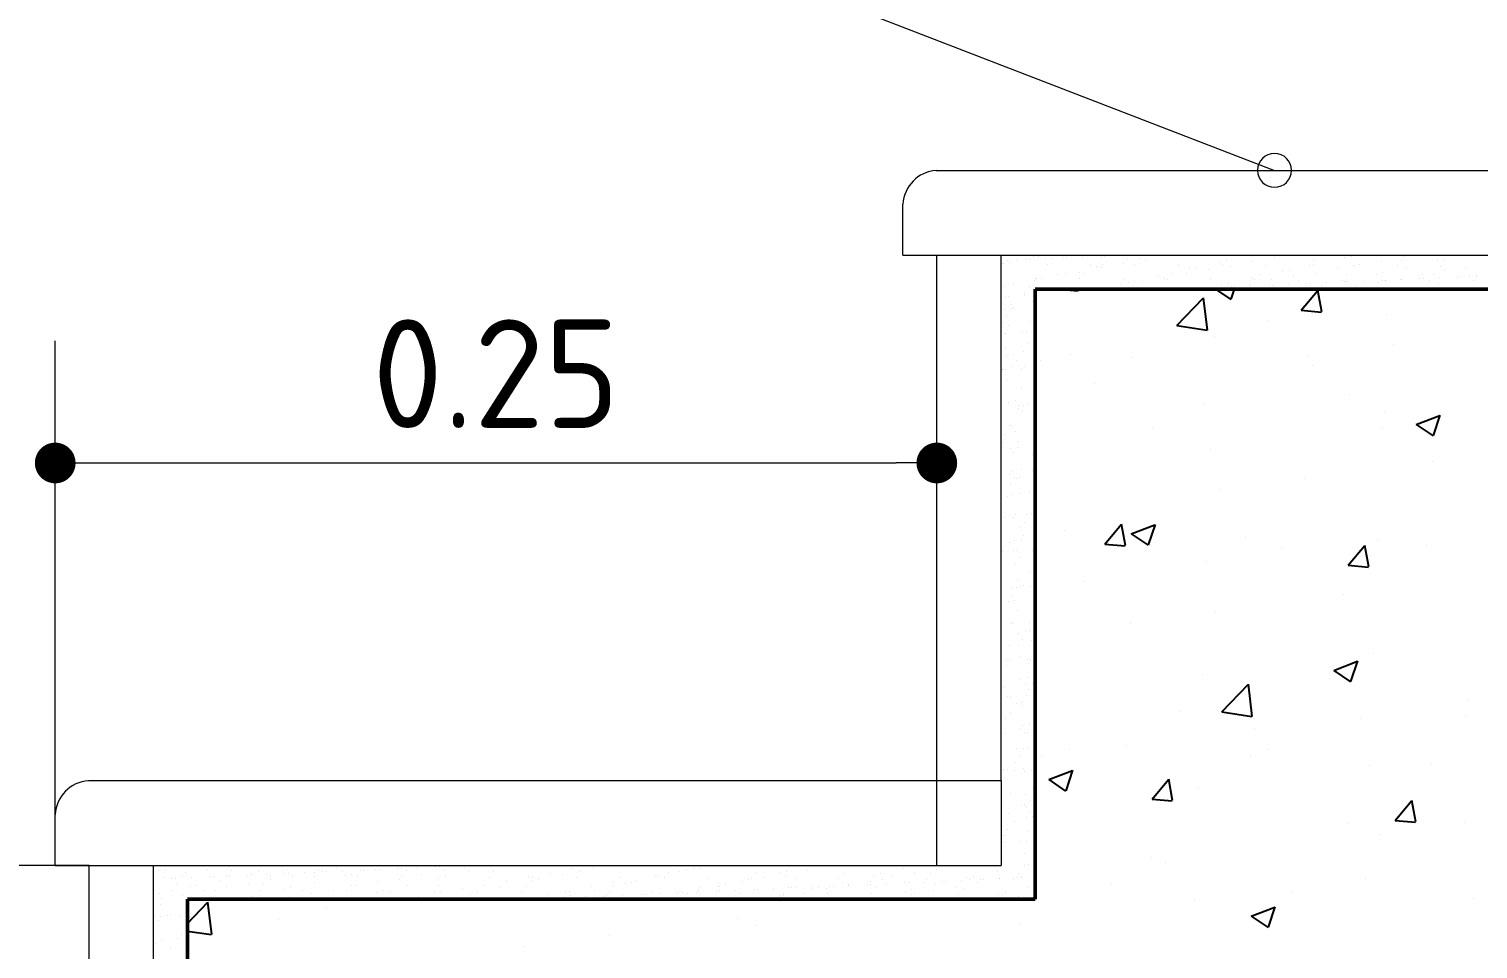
# Model space of a CAD drawing. Extents: x 233 to 569, y -241 to -74.
# Drawn here: x 542.768 to 544.905, y -164.076 to -162.719 of the extents above; entities that cross this region are included whole.
import ezdxf

# ---------------------------------------------------------------- set-up
doc = ezdxf.new("R2010")
doc.units = 0
doc.header["$MEASUREMENT"] = 0
doc.layers.get('0').update_dxf_attribs({"linetype": 'CONTINUOUS', "lineweight": 50})
doc.layers.add('AUXILIAR', color=8, linetype='CONTINUOUS', lineweight=9)
doc.layers.add('LINEAS', color=2, linetype='CONTINUOUS', lineweight=20)
doc.layers.add('HATCH1', color=74, linetype='CONTINUOUS')
doc.styles.add('ARIAL', font='')
doc.styles.get('ARIAL').set_extended_font_data('DIN')

# ---------------------------------------------------------------- blocks, each defined once
blk = doc.blocks.new('_DOT')
at = {"color": 0, "linetype": 'ByBlock'}
blk.add_line((-0.5, 0), (-1, 0), dxfattribs=at)
at = {"color": 0, "linetype": 'ByBlock', "const_width": 0.5}
blk.add_lwpolyline([(-0.25, 0, 1), (0.25, 0, 1)], format="xyb", close=True, dxfattribs=at)

msp = doc.modelspace()

# ---------------------------------------------------------------- linework, layer by layer
for p, q in [((544.2515, -163.1028), (545.5015, -163.1028)), ((544.2515, -164.0028), (544.2515, -163.1028)), ((543.0015, -164.0028), (544.2515, -164.0028)), ((543.0015, -164.9028), (543.0015, -164.0028))]:
    msp.add_line(p, q)
at = {"layer": 'AUXILIAR'}
for p, q in [((543.518, -162.5084), (544.6045, -162.9278)), ((544.1065, -163.8278), (544.1065, -163.0528)), ((544.2015, -163.8278), (544.2015, -163.0528)), ((542.8565, -164.7278), (542.8565, -163.9528)), ((542.9515, -164.7278), (542.9515, -163.9528))]:
    msp.add_line(p, q, dxfattribs=at)
at = {"layer": 'AUXILIAR', "linetype": 'Continuous'}
for p, q in [((544.3776, -163.0532), (544.3776, -163.0532)), ((544.4466, -163.0535), (544.4466, -163.0535)), ((544.5701, -163.0531), (544.5701, -163.0531)), ((544.6363, -163.0532), (544.6363, -163.0532)), ((544.204, -163.0655), (544.204, -163.0655)), ((544.2048, -163.0658), (544.2048, -163.0658)), ((544.2109, -163.0605), (544.2109, -163.0605)), ((544.2138, -163.0633), (544.2138, -163.0633)), ((544.2244, -163.0611), (544.2244, -163.0611)), ((544.2379, -163.0593), (544.2379, -163.0593)), ((544.2429, -163.0591), (544.2429, -163.0591)), ((544.2489, -163.0555), (544.2489, -163.0555)), ((544.2567, -163.0553), (544.2567, -163.0553)), ((544.2665, -163.0581), (544.2665, -163.0581)), ((544.2694, -163.0659), (544.2694, -163.0659)), ((544.2758, -163.0575), (544.2758, -163.0575)), ((544.2935, -163.0569), (544.2935, -163.0569)), ((544.2984, -163.0567), (544.2984, -163.0567)), ((544.322, -163.0557), (544.322, -163.0557)), ((544.3338, -163.0664), (544.3338, -163.0664)), ((544.3416, -163.0693), (544.3416, -163.0693)), ((544.349, -163.0545), (544.349, -163.0545)), ((544.3496, -163.0705), (544.3496, -163.0705)), ((544.3514, -163.0672), (544.3514, -163.0672)), ((544.354, -163.0543), (544.354, -163.0543)), ((544.382, -163.0646), (544.382, -163.0646)), ((544.3865, -163.0594), (544.3865, -163.0594)), ((544.3984, -163.0665), (544.3984, -163.0665)), ((544.4048, -163.0582), (544.4048, -163.0582)), ((544.4141, -163.0608), (544.4141, -163.0608)), ((544.4627, -163.067), (544.4627, -163.067)), ((544.4793, -163.0732), (544.4793, -163.0732)), ((544.489, -163.071), (544.489, -163.071)), ((544.5072, -163.074), (544.5072, -163.074)), ((544.5242, -163.0633), (544.5242, -163.0633)), ((544.5273, -163.0672), (544.5273, -163.0672)), ((544.5337, -163.0588), (544.5337, -163.0588)), ((544.5393, -163.0702), (544.5393, -163.0702)), ((544.5719, -163.0628), (544.5719, -163.0628)), ((544.5916, -163.0677), (544.5916, -163.0677)), ((544.6042, -163.057), (544.6042, -163.057)), ((544.6562, -163.0678), (544.6562, -163.0678)), ((544.6618, -163.0671), (544.6618, -163.0671)), ((544.6626, -163.0595), (544.6626, -163.0595)), ((544.6971, -163.0722), (544.6971, -163.0722)), ((544.7077, -163.0569), (544.7077, -163.0569)), ((544.7175, -163.0548), (544.7175, -163.0548)), ((544.7206, -163.0683), (544.7206, -163.0683)), ((544.7294, -163.0663), (544.7294, -163.0663)), ((544.7616, -163.0626), (544.7616, -163.0626)), ((544.7852, -163.0684), (544.7852, -163.0684)), ((544.7916, -163.0601), (544.7916, -163.0601)), ((544.7941, -163.0552), (544.7941, -163.0552)), ((544.7994, -163.071), (544.7994, -163.071)), ((544.8453, -163.0608), (544.8453, -163.0608)), ((544.8495, -163.069), (544.8495, -163.069)), ((544.8551, -163.0586), (544.8551, -163.0586)), ((544.8868, -163.0719), (544.8868, -163.0719)), ((544.2199, -163.0948), (544.2199, -163.0948)), ((544.2508, -163.0895), (544.2508, -163.0895)), ((544.2525, -163.0875), (544.2525, -163.0875)), ((544.2528, -163.0876), (544.2528, -163.0876)), ((544.2606, -163.0873), (544.2606, -163.0873)), ((544.2849, -163.0816), (544.2849, -163.0816)), ((544.2957, -163.0795), (544.2957, -163.0795)), ((544.317, -163.0778), (544.317, -163.0778)), ((544.3174, -163.0877), (544.3174, -163.0877)), ((544.3238, -163.0794), (544.3238, -163.0794)), ((544.3817, -163.0883), (544.3817, -163.0883)), ((544.3885, -163.0933), (544.3885, -163.0933)), ((544.3982, -163.0912), (544.3982, -163.0912)), ((544.4101, -163.091), (544.4101, -163.091)), ((544.4334, -163.0834), (544.4334, -163.0834)), ((544.4422, -163.0872), (544.4422, -163.0872)), ((544.4463, -163.0884), (544.4463, -163.0884)), ((544.4527, -163.08), (544.4527, -163.08)), ((544.4748, -163.0798), (544.4748, -163.0798)), ((544.5106, -163.0889), (544.5106, -163.0889)), ((544.5359, -163.095), (544.5359, -163.095)), ((544.571, -163.0872), (544.571, -163.0872)), ((544.5752, -163.089), (544.5752, -163.089)), ((544.5816, -163.0807), (544.5816, -163.0807)), ((544.6, -163.0892), (544.6, -163.0892)), ((544.6169, -163.0771), (544.6169, -163.0771)), ((544.6252, -163.096), (544.6252, -163.096)), ((544.6267, -163.0749), (544.6267, -163.0749)), ((544.6324, -163.0833), (544.6324, -163.0833)), ((544.6396, -163.0895), (544.6396, -163.0895)), ((544.6522, -163.0949), (544.6522, -163.0949)), ((544.6572, -163.0947), (544.6572, -163.0947)), ((544.6645, -163.0796), (544.6645, -163.0796)), ((544.6808, -163.0936), (544.6808, -163.0936)), ((544.7042, -163.0897), (544.7042, -163.0897)), ((544.7077, -163.0924), (544.7077, -163.0924)), ((544.7086, -163.0911), (544.7086, -163.0911)), ((544.7106, -163.0813), (544.7106, -163.0813)), ((544.7127, -163.0922), (544.7127, -163.0922)), ((544.7363, -163.0912), (544.7363, -163.0912)), ((544.7545, -163.0809), (544.7545, -163.0809)), ((544.7576, -163.0927), (544.7576, -163.0927)), ((544.7633, -163.09), (544.7633, -163.09)), ((544.7643, -163.0788), (544.7643, -163.0788)), ((544.7683, -163.0898), (544.7683, -163.0898)), ((544.7685, -163.0902), (544.7685, -163.0902)), ((544.7897, -163.0889), (544.7897, -163.0889)), ((544.7918, -163.0888), (544.7918, -163.0888)), ((544.8188, -163.0876), (544.8188, -163.0876)), ((544.8223, -163.0816), (544.8223, -163.0816)), ((544.8238, -163.0874), (544.8238, -163.0874)), ((544.8331, -163.0903), (544.8331, -163.0903)), ((544.8395, -163.082), (544.8395, -163.082)), ((544.8463, -163.095), (544.8463, -163.095)), ((544.8474, -163.0863), (544.8474, -163.0863)), ((544.8547, -163.0757), (544.8547, -163.0757)), ((544.8744, -163.0852), (544.8744, -163.0852)), ((544.8794, -163.085), (544.8794, -163.085)), ((544.8922, -163.0848), (544.8922, -163.0848)), ((544.8974, -163.0908), (544.8974, -163.0908)), ((544.9019, -163.0826), (544.9019, -163.0826)), ((544.9029, -163.0839), (544.9029, -163.0839)), ((544.205, -163.0996), (544.205, -163.0996)), ((544.2078, -163.1143), (544.2078, -163.1143)), ((544.2128, -163.1141), (544.2128, -163.1141)), ((544.2364, -163.109), (544.2364, -163.109)), ((544.2364, -163.113), (544.2364, -163.113)), ((544.2428, -163.1006), (544.2428, -163.1006)), ((544.3717, -163.1013), (544.3717, -163.1013)), ((544.3777, -163.0968), (544.3777, -163.0968)), ((544.4855, -163.1021), (544.4855, -163.1021)), ((544.4905, -163.1019), (544.4905, -163.1019)), ((544.5006, -163.1019), (544.5006, -163.1019)), ((544.5141, -163.1009), (544.5141, -163.1009)), ((544.5261, -163.0972), (544.5261, -163.0972)), ((544.5353, -163.1003), (544.5353, -163.1003)), ((544.5411, -163.0997), (544.5411, -163.0997)), ((544.5461, -163.0995), (544.5461, -163.0995)), ((544.5674, -163.0966), (544.5674, -163.0966)), ((544.5697, -163.0985), (544.5697, -163.0985)), ((544.5966, -163.0973), (544.5966, -163.0973)), ((544.6016, -163.0971), (544.6016, -163.0971)), ((544.6296, -163.1026), (544.6296, -163.1026)), ((544.6637, -163.1011), (544.6637, -163.1011)), ((544.6735, -163.0989), (544.6735, -163.0989)), ((544.7252, -163.0986), (544.7252, -163.0986)), ((544.8111, -163.1028), (544.8111, -163.1028)), ((544.8828, -163.1021), (544.8828, -163.1021)), ((544.2069, -163.1336), (544.2069, -163.1336)), ((544.216, -163.125), (544.216, -163.125)), ((544.2166, -163.1314), (544.2166, -163.1314)), ((544.2197, -163.1307), (544.2197, -163.1307)), ((544.2481, -163.1212), (544.2481, -163.1212)), ((544.2033, -163.152), (544.2033, -163.152)), ((544.2097, -163.1437), (544.2097, -163.1437)), ((544.2117, -163.1572), (544.2117, -163.1572)), ((544.2441, -163.1513), (544.2441, -163.1513)), ((544.2063, -163.168), (544.2063, -163.168)), ((544.2078, -163.1678), (544.2078, -163.1678)), ((544.2332, -163.1668), (544.2332, -163.1668)), ((544.2382, -163.1666), (544.2382, -163.1666)), ((544.2513, -163.1739), (544.2513, -163.1739)), ((544.2073, -163.1909), (544.2073, -163.1909)), ((544.2098, -163.2017), (544.2098, -163.2017)), ((544.2195, -163.1995), (544.2195, -163.1995)), ((544.2346, -163.1956), (544.2346, -163.1956)), ((544.2399, -163.1835), (544.2399, -163.1835)), ((544.2031, -163.2217), (544.2031, -163.2217)), ((544.2033, -163.221), (544.2033, -163.221)), ((544.2081, -163.2215), (544.2081, -163.2215)), ((544.2182, -163.217), (544.2182, -163.217)), ((544.2246, -163.2086), (544.2246, -163.2086)), ((544.2317, -163.2205), (544.2317, -163.2205)), ((544.2354, -163.2173), (544.2354, -163.2173)), ((544.2015, -163.2387), (544.2015, -163.2387)), ((544.2107, -163.2359), (544.2107, -163.2359)), ((544.2315, -163.2474), (544.2315, -163.2474)), ((544.2495, -163.2606), (544.2495, -163.2606)), ((544.2016, -163.2754), (544.2016, -163.2754)), ((544.2126, -163.2698), (544.2126, -163.2698)), ((544.2224, -163.2677), (544.2224, -163.2677)), ((544.2272, -163.2796), (544.2272, -163.2796)), ((544.2286, -163.2742), (544.2286, -163.2742)), ((544.2331, -163.2819), (544.2331, -163.2819)), ((544.2336, -163.274), (544.2336, -163.274)), ((544.2395, -163.2736), (544.2395, -163.2736)), ((544.2136, -163.304), (544.2136, -163.304)), ((544.2164, -163.3037), (544.2164, -163.3037)), ((544.2035, -163.3289), (544.2035, -163.3289)), ((544.2064, -163.3167), (544.2064, -163.3167)), ((544.2228, -163.3133), (544.2228, -163.3133)), ((544.2271, -163.3279), (544.2271, -163.3279)), ((544.2155, -163.3379), (544.2155, -163.3379)), ((544.2188, -163.3435), (544.2188, -163.3435)), ((544.2253, -163.3358), (544.2253, -163.3358)), ((544.248, -163.3469), (544.248, -163.3469)), ((544.2509, -163.3397), (544.2509, -163.3397)), ((544.2165, -163.3721), (544.2165, -163.3721)), ((544.2313, -163.3686), (544.2313, -163.3686)), ((544.2469, -163.3698), (544.2469, -163.3698)), ((544.2146, -163.3757), (544.2146, -163.3757)), ((544.2149, -163.3899), (544.2149, -163.3899)), ((544.2213, -163.3816), (544.2213, -163.3816)), ((544.2239, -163.3816), (544.2239, -163.3816)), ((544.2289, -163.3814), (544.2289, -163.3814)), ((544.2101, -163.4094), (544.2101, -163.4094)), ((544.2184, -163.406), (544.2184, -163.406)), ((544.2281, -163.4039), (544.2281, -163.4039)), ((544.2427, -163.402), (544.2427, -163.402)), ((544.2224, -163.4353), (544.2224, -163.4353)), ((544.2383, -163.4358), (544.2383, -163.4358)), ((544.2462, -163.4335), (544.2462, -163.4335)), ((544.2494, -163.4341), (544.2494, -163.4341)), ((544.2062, -163.4395), (544.2062, -163.4395)), ((544.2193, -163.4402), (544.2193, -163.4402)), ((544.2298, -163.4549), (544.2298, -163.4549)), ((544.2362, -163.4465), (544.2362, -163.4465)), ((544.2019, -163.4718), (544.2019, -163.4718)), ((544.2131, -163.4766), (544.2131, -163.4766)), ((544.2213, -163.4742), (544.2213, -163.4742)), ((544.231, -163.472), (544.231, -163.472)), ((544.2343, -163.4659), (544.2343, -163.4659)), ((544.2031, -163.4896), (544.2031, -163.4896)), ((544.2193, -163.489), (544.2193, -163.489)), ((544.2243, -163.4888), (544.2243, -163.4888)), ((544.2301, -163.4981), (544.2301, -163.4981)), ((544.2479, -163.4878), (544.2479, -163.4878)), ((544.2222, -163.5083), (544.2222, -163.5083)), ((544.2447, -163.5198), (544.2447, -163.5198)), ((544.2511, -163.5115), (544.2511, -163.5115)), ((544.2178, -163.5427), (544.2178, -163.5427)), ((544.2241, -163.5423), (544.2241, -163.5423)), ((544.2256, -163.5318), (544.2256, -163.5318)), ((544.228, -163.5415), (544.228, -163.5415)), ((544.2339, -163.5401), (544.2339, -163.5401)), ((544.2447, -163.5415), (544.2447, -163.5415)), ((544.2497, -163.5413), (544.2497, -163.5413)), ((544.2116, -163.5629), (544.2116, -163.5629)), ((544.218, -163.5546), (544.218, -163.5546)), ((544.2216, -163.562), (544.2216, -163.562)), ((544.2251, -163.5764), (544.2251, -163.5764)), ((544.2146, -163.5965), (544.2146, -163.5965)), ((544.2174, -163.5942), (544.2174, -163.5942)), ((544.2196, -163.5963), (544.2196, -163.5963)), ((544.2368, -163.6082), (544.2368, -163.6082)), ((544.2429, -163.6065), (544.2429, -163.6065)), ((544.2432, -163.5952), (544.2432, -163.5952)), ((544.2498, -163.5883), (544.2498, -163.5883)), ((544.213, -163.6279), (544.213, -163.6279)), ((544.2265, -163.6278), (544.2265, -163.6278)), ((544.227, -163.6104), (544.227, -163.6104)), ((544.2329, -163.6195), (544.2329, -163.6195)), ((544.2455, -163.6205), (544.2455, -163.6205)), ((544.2098, -163.6496), (544.2098, -163.6496)), ((544.2131, -163.6502), (544.2131, -163.6502)), ((544.2279, -163.6445), (544.2279, -163.6445)), ((544.2401, -163.649), (544.2401, -163.649)), ((544.2451, -163.6488), (544.2451, -163.6488)), ((544.209, -163.658), (544.209, -163.658)), ((544.2411, -163.6543), (544.2411, -163.6543)), ((544.2048, -163.6903), (544.2048, -163.6903)), ((544.2299, -163.6785), (544.2299, -163.6785)), ((544.2371, -163.6844), (544.2371, -163.6844)), ((544.2396, -163.6763), (544.2396, -163.6763)), ((544.2414, -163.6928), (544.2414, -163.6928)), ((544.2478, -163.6844), (544.2478, -163.6844)), ((544.21, -163.7039), (544.21, -163.7039)), ((544.215, -163.7037), (544.215, -163.7037)), ((544.2247, -163.7145), (544.2247, -163.7145)), ((544.2308, -163.7127), (544.2308, -163.7127)), ((544.2385, -163.7027), (544.2385, -163.7027)), ((544.2083, -163.7358), (544.2083, -163.7358)), ((544.2147, -163.7275), (544.2147, -163.7275)), ((544.2329, -163.7166), (544.2329, -163.7166)), ((544.2084, -163.7576), (544.2084, -163.7576)), ((544.2285, -163.7503), (544.2285, -163.7503)), ((544.2327, -163.7466), (544.2327, -163.7466)), ((544.2354, -163.7564), (544.2354, -163.7564)), ((544.2404, -163.7562), (544.2404, -163.7562)), ((544.2425, -163.7444), (544.2425, -163.7444)), ((544.2396, -163.7794), (544.2396, -163.7794)), ((544.2232, -163.8008), (544.2232, -163.8008)), ((544.2245, -163.7805), (544.2245, -163.7805)), ((544.2296, -163.7925), (544.2296, -163.7925)), ((544.2337, -163.7808), (544.2337, -163.7808)), ((544.2053, -163.8113), (544.2053, -163.8113)), ((544.2065, -163.8225), (544.2065, -163.8225)), ((544.2103, -163.8111), (544.2103, -163.8111)), ((544.2203, -163.8127), (544.2203, -163.8127)), ((544.2339, -163.8101), (544.2339, -163.8101)), ((544.2356, -163.8147), (544.2356, -163.8147)), ((544.2454, -163.8126), (544.2454, -163.8126)), ((544.2484, -163.839), (544.2484, -163.839)), ((544.2038, -163.865), (544.2038, -163.865)), ((544.2158, -163.8464), (544.2158, -163.8464)), ((544.2308, -163.8638), (544.2308, -163.8638)), ((544.2358, -163.8636), (544.2358, -163.8636)), ((544.2366, -163.8489), (544.2366, -163.8489)), ((544.2445, -163.8574), (544.2445, -163.8574)), ((544.2118, -163.8765), (544.2118, -163.8765)), ((544.2381, -163.8657), (544.2381, -163.8657)), ((544.2385, -163.8828), (544.2385, -163.8828)), ((544.244, -163.8728), (544.244, -163.8728)), ((544.2483, -163.8807), (544.2483, -163.8807)), ((544.2114, -163.9005), (544.2114, -163.9005)), ((544.2214, -163.8875), (544.2214, -163.8875)), ((544.24, -163.9029), (544.24, -163.9029)), ((544.2043, -163.9248), (544.2043, -163.9248)), ((544.2051, -163.9088), (544.2051, -163.9088)), ((544.2057, -163.9185), (544.2057, -163.9185)), ((544.2076, -163.9088), (544.2076, -163.9088)), ((544.2292, -163.9175), (544.2292, -163.9175)), ((544.2394, -163.917), (544.2394, -163.917)), ((544.2032, -163.9425), (544.2032, -163.9425)), ((544.2357, -163.9351), (544.2357, -163.9351)), ((544.2414, -163.9509), (544.2414, -163.9509)), ((544.2511, -163.9488), (544.2511, -163.9488)), ((542.9587, -163.9603), (542.9587, -163.9603)), ((542.9666, -163.9713), (542.9666, -163.9713)), ((542.9685, -163.9581), (542.9685, -163.9581)), ((542.9786, -163.9721), (542.9786, -163.9721)), ((542.9836, -163.9719), (542.9836, -163.9719)), ((542.9949, -163.9678), (542.9949, -163.9678)), ((542.9991, -163.9639), (542.9991, -163.9639)), ((543.0072, -163.9709), (543.0072, -163.9709)), ((543.0315, -163.9581), (543.0315, -163.9581)), ((543.0342, -163.9697), (543.0342, -163.9697)), ((543.0392, -163.9695), (543.0392, -163.9695)), ((543.0595, -163.968), (543.0595, -163.968)), ((543.0628, -163.9684), (543.0628, -163.9684)), ((543.0636, -163.9543), (543.0636, -163.9543)), ((543.0659, -163.9596), (543.0659, -163.9596)), ((543.0897, -163.9673), (543.0897, -163.9673)), ((543.0947, -163.967), (543.0947, -163.967)), ((543.0964, -163.9642), (543.0964, -163.9642)), ((543.1061, -163.962), (543.1061, -163.962)), ((543.1183, -163.966), (543.1183, -163.966)), ((543.1239, -163.9685), (543.1239, -163.9685)), ((543.1413, -163.9542), (543.1413, -163.9542)), ((543.1453, -163.9648), (543.1453, -163.9648)), ((543.1503, -163.9646), (543.1503, -163.9646)), ((543.1567, -163.9674), (543.1567, -163.9674)), ((543.1738, -163.9636), (543.1738, -163.9636)), ((543.1885, -163.9686), (543.1885, -163.9686)), ((543.1888, -163.9636), (543.1888, -163.9636)), ((543.1949, -163.9603), (543.1949, -163.9603)), ((543.2008, -163.9624), (543.2008, -163.9624)), ((543.2058, -163.9622), (543.2058, -163.9622)), ((543.2214, -163.9563), (543.2214, -163.9563)), ((543.2294, -163.9612), (543.2294, -163.9612)), ((543.234, -163.968), (543.234, -163.968)), ((543.2438, -163.9659), (543.2438, -163.9659)), ((543.2528, -163.9691), (543.2528, -163.9691)), ((543.2564, -163.96), (543.2564, -163.96)), ((543.2614, -163.9598), (543.2614, -163.9598)), ((543.2789, -163.9581), (543.2789, -163.9581)), ((543.2849, -163.9587), (543.2849, -163.9587)), ((543.3119, -163.9576), (543.3119, -163.9576)), ((543.3169, -163.9573), (543.3169, -163.9573)), ((543.3174, -163.9693), (543.3174, -163.9693)), ((543.3238, -163.9609), (543.3238, -163.9609)), ((543.3405, -163.9563), (543.3405, -163.9563)), ((543.3466, -163.9656), (543.3466, -163.9656)), ((543.3675, -163.9551), (543.3675, -163.9551)), ((543.3716, -163.9719), (543.3716, -163.9719)), ((543.3725, -163.9549), (543.3725, -163.9549)), ((543.379, -163.9598), (543.379, -163.9598)), ((543.3814, -163.9697), (543.3814, -163.9697)), ((543.3817, -163.9698), (543.3817, -163.9698)), ((543.396, -163.9539), (543.396, -163.9539)), ((543.4111, -163.956), (543.4111, -163.956)), ((543.4165, -163.9619), (543.4165, -163.9619)), ((543.4463, -163.9699), (543.4463, -163.9699)), ((543.4527, -163.9616), (543.4527, -163.9616)), ((543.5042, -163.9691), (543.5042, -163.9691)), ((543.5107, -163.9704), (543.5107, -163.9704)), ((543.5363, -163.9654), (543.5363, -163.9654)), ((543.5542, -163.9658), (543.5542, -163.9658)), ((543.5689, -163.958), (543.5689, -163.958)), ((543.5753, -163.9705), (543.5753, -163.9705)), ((543.5817, -163.9622), (543.5817, -163.9622)), ((543.6001, -163.9556), (543.6001, -163.9556)), ((543.6098, -163.9535), (543.6098, -163.9535)), ((543.6396, -163.9711), (543.6396, -163.9711)), ((543.6918, -163.9697), (543.6918, -163.9697)), ((543.6941, -163.9674), (543.6941, -163.9674)), ((543.7042, -163.9712), (543.7042, -163.9712)), ((543.7106, -163.9628), (543.7106, -163.9628)), ((543.7265, -163.9615), (543.7265, -163.9615)), ((543.7377, -163.9595), (543.7377, -163.9595)), ((543.7474, -163.9573), (543.7474, -163.9573)), ((543.7586, -163.9577), (543.7586, -163.9577)), ((543.7685, -163.9717), (543.7685, -163.9717)), ((543.8331, -163.9718), (543.8331, -163.9718)), ((543.8395, -163.9635), (543.8395, -163.9635)), ((543.8517, -163.9709), (543.8517, -163.9709)), ((543.8753, -163.9633), (543.8753, -163.9633)), ((543.8838, -163.9671), (543.8838, -163.9671)), ((543.8851, -163.9612), (543.8851, -163.9612)), ((543.9164, -163.9597), (543.9164, -163.9597)), ((543.9202, -163.9534), (543.9202, -163.9534)), ((543.9488, -163.9539), (543.9488, -163.9539)), ((543.9685, -163.9641), (543.9685, -163.9641)), ((544.0129, -163.9672), (544.0129, -163.9672)), ((544.0227, -163.965), (544.0227, -163.965)), ((544.0416, -163.9691), (544.0416, -163.9691)), ((544.0579, -163.9573), (544.0579, -163.9573)), ((544.074, -163.9632), (544.074, -163.9632)), ((544.0974, -163.9648), (544.0974, -163.9648)), ((544.1061, -163.9595), (544.1061, -163.9595)), ((544.1506, -163.9711), (544.1506, -163.9711)), ((544.1603, -163.9689), (544.1603, -163.9689)), ((544.1955, -163.9611), (544.1955, -163.9611)), ((544.2261, -163.9712), (544.2261, -163.9712)), ((544.2263, -163.9654), (544.2263, -163.9654)), ((544.2311, -163.971), (544.2311, -163.971)), ((544.2313, -163.9688), (544.2313, -163.9688)), ((544.2363, -163.9524), (544.2363, -163.9524)), ((542.9517, -163.9733), (542.9517, -163.9733)), ((542.9785, -163.9892), (542.9785, -163.9892)), ((542.9849, -163.9809), (542.9849, -163.9809)), ((543.0056, -163.9843), (543.0056, -163.9843)), ((543.0153, -163.9821), (543.0153, -163.9821)), ((543.0273, -163.9903), (543.0273, -163.9903)), ((543.0429, -163.9897), (543.0429, -163.9897)), ((543.0505, -163.9743), (543.0505, -163.9743)), ((543.0597, -163.9844), (543.0597, -163.9844)), ((543.0918, -163.9806), (543.0918, -163.9806)), ((543.1075, -163.9898), (543.1075, -163.9898)), ((543.1139, -163.9815), (543.1139, -163.9815)), ((543.1244, -163.9733), (543.1244, -163.9733)), ((543.1432, -163.9882), (543.1432, -163.9882)), ((543.153, -163.986), (543.153, -163.986)), ((543.1718, -163.9903), (543.1718, -163.9903)), ((543.1881, -163.9782), (543.1881, -163.9782)), ((543.217, -163.99), (543.217, -163.99)), ((543.2364, -163.9905), (543.2364, -163.9905)), ((543.2428, -163.9821), (543.2428, -163.9821)), ((543.2496, -163.9826), (543.2496, -163.9826)), ((543.2808, -163.992), (543.2808, -163.992)), ((543.2819, -163.9768), (543.2819, -163.9768)), ((543.2906, -163.9899), (543.2906, -163.9899)), ((543.3007, -163.991), (543.3007, -163.991)), ((543.3141, -163.973), (543.3141, -163.973)), ((543.3257, -163.9821), (543.3257, -163.9821)), ((543.3653, -163.9911), (543.3653, -163.9911)), ((543.3717, -163.9828), (543.3717, -163.9828)), ((543.3748, -163.992), (543.3748, -163.992)), ((543.4072, -163.9861), (543.4072, -163.9861)), ((543.4297, -163.9916), (543.4297, -163.9916)), ((543.4393, -163.9824), (543.4393, -163.9824)), ((543.4634, -163.9859), (543.4634, -163.9859)), ((543.4718, -163.975), (543.4718, -163.975)), ((543.4943, -163.9918), (543.4943, -163.9918)), ((543.5007, -163.9834), (543.5007, -163.9834)), ((543.5093, -163.9757), (543.5093, -163.9757)), ((543.519, -163.9736), (543.519, -163.9736)), ((543.5586, -163.9923), (543.5586, -163.9923)), ((543.5645, -163.9917), (543.5645, -163.9917)), ((543.597, -163.9844), (543.597, -163.9844)), ((543.601, -163.9898), (543.601, -163.9898)), ((543.6232, -163.9924), (543.6232, -163.9924)), ((543.6294, -163.9785), (543.6294, -163.9785)), ((543.6296, -163.9841), (543.6296, -163.9841)), ((543.6469, -163.9796), (543.6469, -163.9796)), ((543.6567, -163.9774), (543.6567, -163.9774)), ((543.6615, -163.9747), (543.6615, -163.9747)), ((543.6875, -163.9929), (543.6875, -163.9929)), ((543.7262, -163.9931), (543.7262, -163.9931)), ((543.7312, -163.9929), (543.7312, -163.9929)), ((543.7386, -163.9936), (543.7386, -163.9936)), ((543.7521, -163.993), (543.7521, -163.993)), ((543.7546, -163.9879), (543.7546, -163.9879)), ((543.7548, -163.9918), (543.7548, -163.9918)), ((543.7585, -163.9847), (543.7585, -163.9847)), ((543.7817, -163.9907), (543.7817, -163.9907)), ((543.7845, -163.9835), (543.7845, -163.9835)), ((543.7867, -163.9841), (543.7867, -163.9841)), ((543.7867, -163.9904), (543.7867, -163.9904)), ((543.7943, -163.9813), (543.7943, -163.9813)), ((543.8103, -163.9894), (543.8103, -163.9894)), ((543.8165, -163.9936), (543.8165, -163.9936)), ((543.8193, -163.9767), (543.8193, -163.9767)), ((543.8294, -163.9735), (543.8294, -163.9735)), ((543.8373, -163.9882), (543.8373, -163.9882)), ((543.8423, -163.988), (543.8423, -163.988)), ((543.8659, -163.987), (543.8659, -163.987)), ((543.8811, -163.9937), (543.8811, -163.9937)), ((543.8875, -163.9854), (543.8875, -163.9854)), ((543.8928, -163.9858), (543.8928, -163.9858)), ((543.8974, -163.9723), (543.8974, -163.9723)), ((543.8978, -163.9856), (543.8978, -163.9856)), ((543.912, -163.9935), (543.912, -163.9935)), ((543.9214, -163.9846), (543.9214, -163.9846)), ((543.9222, -163.9873), (543.9222, -163.9873)), ((543.9319, -163.9852), (543.9319, -163.9852)), ((543.9445, -163.9861), (543.9445, -163.9861)), ((543.9484, -163.9834), (543.9484, -163.9834)), ((543.9534, -163.9832), (543.9534, -163.9832)), ((543.9621, -163.9725), (543.9621, -163.9725)), ((543.9671, -163.9774), (543.9671, -163.9774)), ((543.9769, -163.9802), (543.9769, -163.9802)), ((543.9769, -163.9821), (543.9769, -163.9821)), ((544.0039, -163.981), (544.0039, -163.981)), ((544.0089, -163.9807), (544.0089, -163.9807)), ((544.009, -163.9765), (544.009, -163.9765)), ((544.0164, -163.986), (544.0164, -163.986)), ((544.0264, -163.973), (544.0264, -163.973)), ((544.0325, -163.9797), (544.0325, -163.9797)), ((544.0595, -163.9785), (544.0595, -163.9785)), ((544.0598, -163.9912), (544.0598, -163.9912)), ((544.0645, -163.9783), (544.0645, -163.9783)), ((544.0695, -163.989), (544.0695, -163.989)), ((544.088, -163.9773), (544.088, -163.9773)), ((544.091, -163.9731), (544.091, -163.9731)), ((544.1021, -163.9896), (544.1021, -163.9896)), ((544.1047, -163.9812), (544.1047, -163.9812)), ((544.115, -163.9761), (544.115, -163.9761)), ((544.12, -163.9759), (544.12, -163.9759)), ((544.1342, -163.9858), (544.1342, -163.9858)), ((544.1436, -163.9749), (544.1436, -163.9749)), ((544.1453, -163.9866), (544.1453, -163.9866)), ((544.1553, -163.9736), (544.1553, -163.9736)), ((544.1668, -163.9785), (544.1668, -163.9785)), ((544.1706, -163.9737), (544.1706, -163.9737)), ((544.1756, -163.9735), (544.1756, -163.9735)), ((544.1991, -163.9724), (544.1991, -163.9724)), ((544.1992, -163.9726), (544.1992, -163.9726)), ((544.2072, -163.9929), (544.2072, -163.9929)), ((544.2199, -163.9737), (544.2199, -163.9737)), ((544.2423, -163.9851), (544.2423, -163.9851)), ((542.9597, -163.9945), (542.9597, -163.9945)), ((542.9619, -164.0109), (542.9619, -164.0109)), ((542.9626, -164.0014), (542.9626, -164.0014)), ((542.9947, -163.9976), (542.9947, -163.9976)), ((543.0329, -164.0027), (543.0329, -164.0027)), ((543.0973, -163.9983), (543.0973, -163.9983)), ((543.1525, -163.9996), (543.1525, -163.9996)), ((543.1849, -163.9938), (543.1849, -163.9938)), ((543.2349, -164.0022), (543.2349, -164.0022)), ((543.3422, -163.9994), (543.3422, -163.9994)), ((543.4185, -163.9959), (543.4185, -163.9959)), ((543.4282, -163.9937), (543.4282, -163.9937)), ((543.5, -164.0014), (543.5, -164.0014)), ((543.504, -164.0028), (543.504, -164.0028)), ((543.509, -164.0026), (543.509, -164.0026)), ((543.5324, -163.9955), (543.5324, -163.9955)), ((543.5326, -164.0015), (543.5326, -164.0015)), ((543.5561, -163.9997), (543.5561, -163.9997)), ((543.5595, -164.0004), (543.5595, -164.0004)), ((543.5645, -164.0001), (543.5645, -164.0001)), ((543.5659, -163.9976), (543.5659, -163.9976)), ((543.5881, -163.9991), (543.5881, -163.9991)), ((543.6151, -163.9979), (543.6151, -163.9979)), ((543.6201, -163.9977), (543.6201, -163.9977)), ((543.6437, -163.9967), (543.6437, -163.9967)), ((543.6706, -163.9955), (543.6706, -163.9955)), ((543.6756, -163.9953), (543.6756, -163.9953)), ((543.6897, -164.0011), (543.6897, -164.0011)), ((543.6992, -163.9943), (543.6992, -163.9943)), ((543.7035, -164.0014), (543.7035, -164.0014)), ((543.7223, -163.9937), (543.7223, -163.9937)), ((543.8763, -163.9975), (543.8763, -163.9975)), ((543.8798, -163.9972), (543.8798, -163.9972)), ((543.9454, -163.9942), (543.9454, -163.9942)), ((544.01, -163.9943), (544.01, -163.9943)), ((544.0139, -164.0014), (544.0139, -164.0014)), ((544.0697, -163.9955), (544.0697, -163.9955)), ((544.0743, -163.9948), (544.0743, -163.9948)), ((544.1389, -163.995), (544.1389, -163.995)), ((544.1974, -163.9951), (544.1974, -163.9951)), ((544.2033, -163.9955), (544.2033, -163.9955)), ((544.2273, -163.999), (544.2273, -163.999)), ((542.9519, -164.0239), (542.9519, -164.0239)), ((542.9535, -164.0268), (542.9535, -164.0268)), ((542.9584, -164.0336), (542.9584, -164.0336)), ((542.9616, -164.0284), (542.9616, -164.0284)), ((542.9714, -164.0262), (542.9714, -164.0262)), ((542.9771, -164.0258), (542.9771, -164.0258)), ((542.9907, -164.0278), (542.9907, -164.0278)), ((542.9934, -164.0541), (542.9934, -164.0541)), ((542.9998, -164.0458), (542.9998, -164.0458)), ((542.9539, -164.0673), (542.9539, -164.0673)), ((542.9626, -164.0626), (542.9626, -164.0626)), ((542.9767, -164.0759), (542.9767, -164.0759)), ((542.9865, -164.06), (542.9865, -164.06))]:
    msp.add_line(p, q, dxfattribs=at)
at = {"layer": 'AUXILIAR', "color": 1}
for p, q in [((542.8065, -163.9528), (542.8065, -163.1793)), ((544.1065, -163.9528), (544.1065, -163.1793)), ((542.8665, -163.3593), (544.0465, -163.3593)), ((542.8565, -163.9528), (542.0558, -163.9528))]:
    msp.add_line(p, q, dxfattribs=at)
at = {"layer": 'AUXILIAR'}
for start, end in [(0, 180), (180, 0)]:
    msp.add_arc((544.6045, -162.9278), 0.025, start, end, dxfattribs=at)
at = {"layer": 'HATCH1', "linetype": 'Continuous'}
for p, q in [((544.2857, -163.1028), (544.3149, -163.1053)), ((544.3155, -163.1048), (544.3151, -163.1028)), ((544.4604, -163.1567), (544.4994, -163.1161)), ((544.5054, -163.1632), (544.4999, -163.1158)), ((544.5172, -163.1028), (544.5398, -163.118)), ((544.5403, -163.1175), (544.5452, -163.1028)), ((544.6437, -163.1341), (544.6678, -163.1054)), ((544.6741, -163.1362), (544.6683, -163.1049)), ((544.6437, -163.1341), (544.6735, -163.1367)), ((544.4604, -163.1567), (544.5049, -163.1636)), ((544.5957, -163.1485), (544.5957, -163.1485)), ((544.7692, -163.1403), (544.7692, -163.1403)), ((544.5166, -163.1723), (544.5166, -163.1723)), ((544.3041, -163.1986), (544.3041, -163.1986)), ((544.6549, -163.2009), (544.6549, -163.2009)), ((544.7801, -163.1844), (544.7801, -163.1844)), ((544.2599, -163.2075), (544.2599, -163.2075)), ((544.3941, -163.2044), (544.3941, -163.2044)), ((544.661, -163.2156), (544.661, -163.2156)), ((544.3391, -163.2424), (544.3391, -163.2424)), ((544.7155, -163.2583), (544.7155, -163.2583)), ((544.4995, -163.2715), (544.4995, -163.2715)), ((544.7664, -163.2828), (544.7664, -163.2828)), ((544.8387, -163.3188), (544.8489, -163.2886)), ((544.424, -163.3084), (544.424, -163.3084)), ((544.7631, -163.3067), (544.7631, -163.3067)), ((544.8133, -163.3025), (544.8483, -163.2891)), ((544.8133, -163.3025), (544.8382, -163.3193)), ((544.5105, -163.3388), (544.5105, -163.3388)), ((544.2538, -163.374), (544.2538, -163.374)), ((544.8379, -163.3567), (544.8379, -163.3567)), ((544.6486, -163.3816), (544.6486, -163.3816)), ((544.5234, -163.3981), (544.5234, -163.3981)), ((544.2946, -163.4585), (544.2946, -163.4585)), ((544.3544, -163.4788), (544.3785, -163.4501)), ((544.3848, -163.4809), (544.379, -163.4496)), ((544.3932, -163.4638), (544.4282, -163.4503)), ((544.4186, -163.48), (544.4288, -163.4498)), ((544.3544, -163.4788), (544.3843, -163.4814)), ((544.3932, -163.4638), (544.4181, -163.4805)), ((544.5615, -163.4698), (544.5615, -163.4698)), ((544.757, -163.4732), (544.757, -163.4732)), ((544.6149, -163.4834), (544.6149, -163.4834)), ((544.713, -163.5102), (544.7371, -163.4815)), ((544.7435, -163.5123), (544.7377, -163.481)), ((544.8284, -163.4811), (544.8284, -163.4811)), ((544.5045, -163.5052), (544.5045, -163.5052)), ((544.713, -163.5102), (544.7429, -163.5128)), ((544.3233, -163.5334), (544.3233, -163.5334)), ((544.7064, -163.5539), (544.7064, -163.5539)), ((544.517, -163.5788), (544.517, -163.5788)), ((544.3918, -163.5953), (544.3918, -163.5953)), ((544.6917, -163.6651), (544.7267, -163.6516)), ((544.7171, -163.6814), (544.7272, -163.6511)), ((544.7509, -163.6396), (544.7509, -163.6396)), ((544.4984, -163.6716), (544.4984, -163.6716)), ((544.6917, -163.6651), (544.7166, -163.6819)), ((544.5267, -163.7265), (544.5656, -163.6859)), ((544.5717, -163.7331), (544.5662, -163.6856)), ((544.8906, -163.7095), (544.8906, -163.7095)), ((544.4641, -163.7253), (544.4641, -163.7253)), ((544.5267, -163.7265), (544.5712, -163.7334)), ((544.731, -163.7366), (544.731, -163.7366)), ((544.8859, -163.7316), (544.8859, -163.7316)), ((544.5748, -163.7511), (544.5748, -163.7511)), ((544.3855, -163.776), (544.3855, -163.776)), ((544.2603, -163.7925), (544.2603, -163.7925)), ((544.3026, -163.7812), (544.3026, -163.7812)), ((544.5696, -163.7925), (544.5696, -163.7925)), ((544.5943, -163.7817), (544.5943, -163.7817)), ((544.2716, -163.8263), (544.3066, -163.8129)), ((544.297, -163.8426), (544.3071, -163.8124)), ((544.7449, -163.8061), (544.7449, -163.8061)), ((544.8365, -163.8037), (544.8365, -163.8037)), ((544.2716, -163.8263), (544.2964, -163.8431)), ((544.3027, -163.8317), (544.3027, -163.8317)), ((544.4238, -163.8549), (544.4479, -163.8262)), ((544.4542, -163.857), (544.4484, -163.8257)), ((544.4923, -163.8381), (544.4923, -163.8381)), ((544.4238, -163.8549), (544.4537, -163.8575)), ((544.7824, -163.8863), (544.8065, -163.8576)), ((544.8128, -163.8884), (544.8071, -163.8571)), ((544.7824, -163.8863), (544.8123, -163.8889)), ((544.7141, -163.8915), (544.7141, -163.8915)), ((544.7591, -163.9067), (544.7591, -163.9067)), ((544.8843, -163.8902), (544.8843, -163.8902)), ((544.4225, -163.9415), (544.4225, -163.9415)), ((544.4433, -163.9483), (544.4433, -163.9483)), ((544.2539, -163.9732), (544.2539, -163.9732)), ((544.3647, -163.9795), (544.3647, -163.9795)), ((544.6316, -163.9907), (544.6316, -163.9907)), ((544.7388, -163.9725), (544.7388, -163.9725)), ((543.0015, -164.0383), (543.0311, -164.0074)), ((543.0372, -164.0546), (543.0316, -164.0071)), ((543.874, -164.0028), (543.8763, -164.0044)), ((543.8769, -164.0039), (543.8772, -164.0028)), ((544.4862, -164.0045), (544.4862, -164.0045)), ((544.57, -164.0277), (544.605, -164.0142)), ((544.5954, -164.0439), (544.6056, -164.0137)), ((544.8985, -164.002), (544.8985, -164.002)), ((543.1363, -164.032), (543.1363, -164.032)), ((543.2069, -164.0155), (543.2069, -164.0155)), ((543.813, -164.0313), (543.813, -164.0313)), ((544.57, -164.0277), (544.5949, -164.0444)), ((543.0015, -164.0495), (543.0366, -164.0549)), ((543.6236, -164.0562), (543.6236, -164.0562)), ((543.8393, -164.0416), (543.8393, -164.0416)), ((544.2295, -164.0397), (544.2295, -164.0397)), ((543.4985, -164.0727), (543.4985, -164.0727))]:
    msp.add_line(p, q, dxfattribs=at)
at = {"layer": 'LINEAS'}
for p, q in [((544.1054, -162.9278), (545.4515, -162.9278)), ((544.0565, -163.0528), (544.0565, -162.9777)), ((544.0565, -163.0528), (545.4515, -163.0528)), ((542.8554, -163.8278), (544.2015, -163.8278)), ((544.2015, -163.8278), (544.2015, -163.9528)), ((542.8065, -163.9528), (542.8065, -163.8777)), ((542.8065, -163.9528), (544.2015, -163.9528))]:
    msp.add_line(p, q, dxfattribs=at)
for centre in [(544.1092, -162.9804), (542.8592, -163.8804)]:
    msp.add_arc(centre, 0.0527, 94.1319, 177.0264, dxfattribs=at)

# ---------------------------------------------------------------- block references
at = {"layer": 'AUXILIAR', "color": 1, "xscale": 0.06, "yscale": 0.06, "zscale": 0.06, "rotation": 180}
msp.add_blockref('_DOT', (542.8065, -163.3593), dxfattribs=at)
at = {"layer": 'AUXILIAR', "color": 1, "xscale": 0.06, "yscale": 0.06, "zscale": 0.06}
msp.add_blockref('_DOT', (544.1065, -163.3593), dxfattribs=at)

# ---------------------------------------------------------------- texts
at = {"layer": 'AUXILIAR', "color": 3, "insert": (543.4565, -163.2276), "char_height": 0.16, "attachment_point": 5, "style": 'ARIAL'}
msp.add_mtext('\\A1;0.25', dxfattribs=at)

doc.saveas('drawing.dxf')
